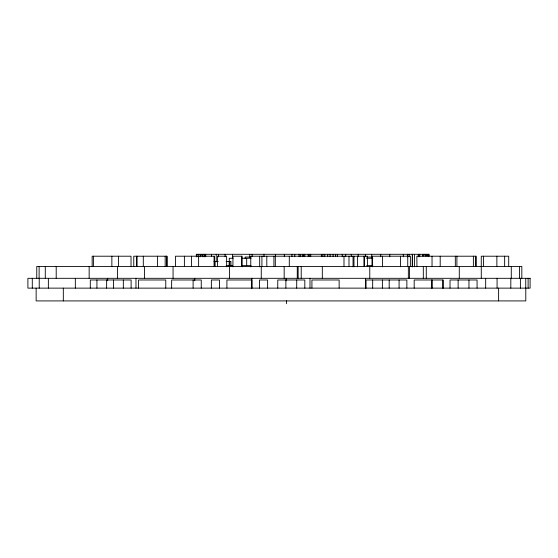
<?xml version="1.0" encoding="UTF-8"?>
<svg xmlns="http://www.w3.org/2000/svg" width="558" height="558" viewBox="0 0 558 558"><rect width="100%" height="100%" fill="white"/><g stroke="black" fill="none" stroke-linecap="round" stroke-linejoin="round"><path stroke-width="0.84" d="M250.849 257.036L245.115 257.036L245.115 258.263M366.773 257.036L372.458 257.036M233.132 258.263L229.289 258.263L229.289 261.535M241.551 258.263L251.156 258.263M366.522 258.263L372.856 258.263M213.965 261.535L218.22 261.535M226.088 261.535L230.942 261.535L230.942 265.824M226.185 265.629L232.407 265.629M241.502 265.629L251.079 265.629M366.648 265.629L372.856 265.629M528.119 278.309L528.119 288.13M525.789 288.13L525.789 300.915L36.144 300.915L36.144 288.13M525.748 278.309L525.748 288.13M521.821 278.309L521.821 266.445L36.758 266.445L36.758 278.309M520.398 278.309L520.398 288.13M519.575 266.445L519.575 278.309M511.281 266.445L511.281 278.309M510.821 278.309L510.821 288.13M508.708 266.564L508.708 256.213L481.268 256.213L481.282 278.309M504.648 256.213L504.648 266.41M498.615 288.13L498.615 300.915M497.073 278.309L497.073 288.13M496.871 256.213L496.871 266.445M485.669 278.309L485.669 288.13M483.507 256.213L483.507 266.445M477.076 288.13L477.076 279.983L450.02 279.983L450.02 288.13M476.19 266.564L476.19 256.213L416.854 256.213L416.938 266.445M475.695 256.213L475.695 266.564M473.386 256.213L473.386 266.41M468.964 279.983L468.964 288.13M459.283 266.445L459.283 278.309M458.132 279.983L458.132 288.13M456.904 256.213L456.904 266.445M455.321 256.213L455.321 266.445M443.08 288.13L443.08 279.983L414.182 279.983L414.182 288.13M442.892 279.983L442.892 288.13M440.199 256.213L440.199 266.445M432.115 279.983L432.115 288.13M432.038 256.213L432.038 266.445M431.759 279.983L431.759 288.13M429.172 256.01L429.172 254.295L196.339 254.295L196.339 256.799M428.279 254.295L428.279 256.01M428.181 254.295L428.181 256.003M427.128 254.295L427.128 256.01M426.277 266.445L426.277 278.309M426.075 254.295L426.075 256.01M425.126 254.295L425.126 256.024M423.675 254.295L423.675 256.024M423.313 266.445L423.313 278.309M422.518 254.295L422.518 256.031M419.742 254.295L419.742 256.792M418.298 254.295L418.298 256.792M414.531 254.295L414.531 266.794M412.495 254.295L412.495 266.794M412.243 254.295L412.243 266.794M410.374 266.445L410.374 256.213L372.095 256.213L372.095 266.508M409.474 266.445L409.474 278.309M409.119 254.295L409.119 256.715M408.344 266.445L408.344 278.309M407.745 256.213L407.745 266.445M407.493 254.295L407.493 256.715M407.389 254.295L407.389 256.806M406.866 288.13L406.866 279.983L366.041 279.983L366.041 288.13M403.295 254.295L403.295 256.806M400.581 256.213L400.581 266.85M399.082 279.983L399.082 288.13M389.756 254.295L389.756 256.806M389.184 279.983L389.184 288.13M382.544 256.213L382.544 266.85M382.383 279.983L382.383 288.13M380.716 254.295L380.716 256.806M372.674 279.983L372.674 288.13M372.332 256.213L372.332 266.85M371.677 254.295L371.677 257.51M369.766 266.445L369.766 278.309M367.401 266.41L367.401 256.213L250.765 256.213L250.765 266.85M365.476 254.295L365.476 256.708M365.56 278.309L365.56 288.13M364.534 256.213L364.534 266.41M363.935 256.213L363.935 266.41M358.222 254.295L358.222 256.708M357.587 256.213L357.587 266.85M353.974 256.213L353.974 266.85M353.04 256.213L353.04 266.85M351.261 254.295L351.261 256.708M348.994 256.213L348.994 266.41M345.723 254.295L345.723 256.708M343.993 256.213L343.993 266.41M342.235 254.295L342.235 256.715M339.145 288.13L339.145 279.983L311.922 279.983L311.922 288.13M337.318 254.295L337.318 256.715M335.553 254.295L335.553 256.715M333.091 254.295L333.091 256.715M330.099 254.295L330.099 256.715M327.699 254.295L327.699 256.715M324.77 254.295L324.77 256.715M322.852 254.295L322.852 256.715M322.315 266.445L322.315 278.309M321.352 254.295L321.352 256.715M310.715 254.295L310.715 256.715M309.997 278.309L309.997 288.13M309.216 254.295L309.216 256.715M308.218 254.295L308.218 256.715M304.78 254.295L304.78 256.715M304.821 288.13L304.821 279.983L277.765 279.983L277.765 288.13M303.468 254.295L303.468 256.715M302.736 254.295L302.736 256.715M301.215 266.445L301.215 278.309M300.706 254.295L300.706 256.715M299.102 254.295L299.102 256.715M298.146 266.445L298.146 278.309M297.268 266.445L297.268 278.309M296.71 279.983L296.71 288.13M294.77 254.295L294.77 256.715M291.932 254.295L291.932 256.708M289.295 256.213L289.295 266.41M286.589 300.755L286.589 303.705M286.268 278.309L286.268 280.765M285.877 279.983L285.877 288.13M284.329 254.295L284.329 256.708M284.175 266.445L284.175 278.309M275.436 254.295L275.436 256.708M275.324 256.213L275.324 266.41M273.915 256.213L273.915 266.41M267.617 288.13L267.617 279.983L259.505 279.983L259.505 288.13M266.801 256.213L266.801 266.41M263.983 254.295L263.983 256.708M261.918 256.213L261.918 266.85M261.263 266.445L261.263 278.309M259.679 256.213L259.679 266.85M252.153 254.295L252.153 256.708M251.895 278.309L251.895 288.13M251.825 288.13L251.825 279.983L226.911 279.983L226.911 288.13M251.581 279.983L251.581 288.13M249.74 254.295L249.74 257.65M246.685 258.263L246.685 265.629M242.144 266.85L242.144 256.213L232.937 256.213L232.937 266.85M241.607 256.213L241.607 266.445M232.484 254.295L232.484 258.487M229.784 261.535L229.784 265.824M229.415 266.445L229.415 278.309M229.15 261.535L229.15 265.824M226.639 266.85L226.639 256.213L217.432 256.213L217.432 266.445M225.118 254.295L225.118 256.806M219.475 288.13L219.475 279.983L211.363 279.983L211.363 288.13M218.541 254.295L218.541 256.806M216.232 254.295L216.232 261.841M215.116 261.535L215.116 266.138M214.307 266.445L214.307 256.213L175.477 256.213L175.477 266.445M214.188 256.213L214.188 266.445M211.489 254.295L211.489 256.708M205.707 254.295L205.707 256.708M204.891 254.295L204.891 256.806M204.082 254.295L204.082 256.806M202.568 254.295L202.568 256.806M201.25 288.13L201.25 279.983L171.641 279.983L171.641 288.13M201.054 254.295L201.054 256.003M200.162 254.295L200.162 256.799M198.627 256.213L198.627 266.445M198.076 254.295L198.076 256.799M196.514 254.295L196.514 256.799M194.749 278.309L194.749 280.765M193.103 279.983L193.103 288.13M191.513 256.213L191.513 266.445M184.391 256.213L184.391 266.445M173.064 266.445L173.064 278.309M166.912 266.445L166.912 256.213L133.767 256.213L133.767 266.564M166.828 256.213L166.828 266.41M166.737 256.213L166.737 266.564M165.768 288.13L165.768 279.983L138.544 279.983L138.544 288.13M165.175 256.213L165.175 266.445M157.572 256.213L157.572 266.564M144.459 266.445L144.459 278.309M143.301 256.213L143.301 266.564M137.08 256.213L137.08 266.41M136.424 256.213L136.424 266.564M135.971 278.309L135.971 288.13M131.116 288.13L131.116 279.983L90.298 279.983L90.298 288.13M131.025 266.445L131.025 256.213L92.154 256.213L92.154 266.564M123.332 279.983L123.332 288.13M118.47 256.213L118.47 266.445M117.571 266.445L117.571 278.309M113.434 279.983L113.434 288.13M111.865 256.213L111.865 266.445M107.673 278.309L107.673 280.765M106.634 279.983L106.634 288.13M96.932 279.983L96.932 288.13M93.402 256.213L93.402 266.445M89.154 266.445L89.154 278.309M75.337 278.309L75.337 288.13M63.319 288.13L63.319 300.915M56.205 266.445L56.205 278.309M48.365 278.309L48.365 288.13M45.282 266.445L45.282 278.309M39.227 278.309L39.227 288.13M39.116 266.445L39.116 278.309M32.287 278.309L32.287 288.13M530.1 278.309L27.9 278.309L27.9 288.13L530.1 288.13L530.1 278.309"/></g></svg>
